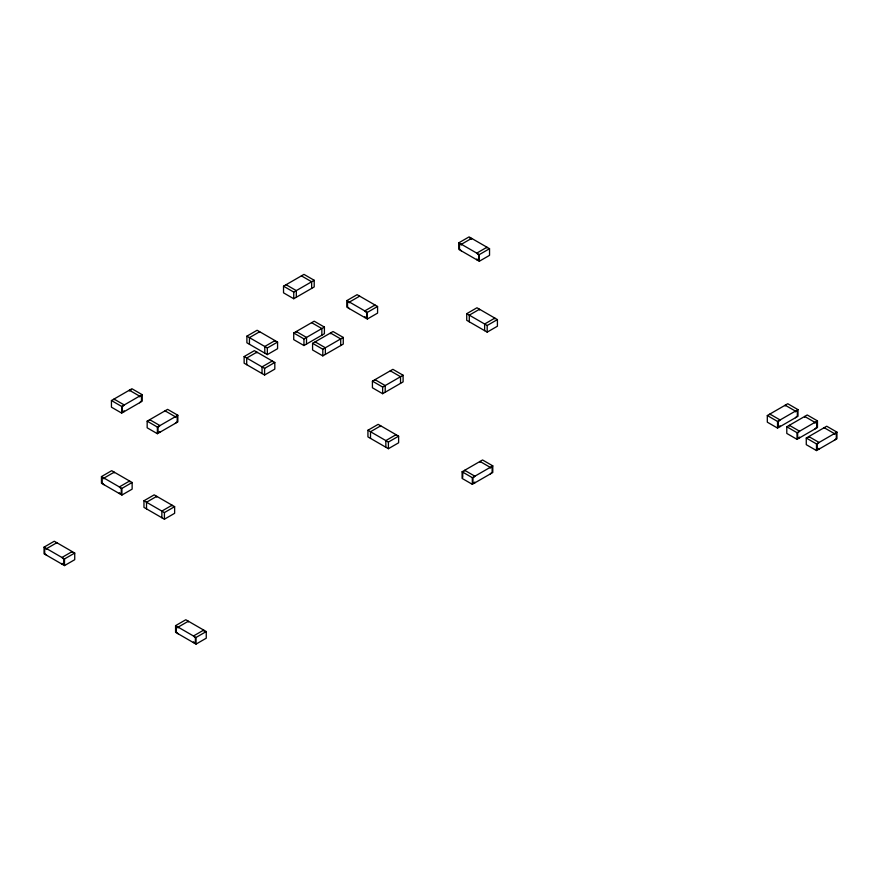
<?xml version="1.0" encoding="UTF-8"?>
<svg xmlns="http://www.w3.org/2000/svg" width="881" height="881" viewBox="0 0 881 881"><rect width="100%" height="100%" fill="white"/><g stroke="black" fill="none" stroke-linecap="round" stroke-linejoin="round"><path stroke-width="1.32" d="M283.528 286.193L303.978 274.387L314.209 280.29L314.209 286.931L293.747 298.736L283.528 292.833L283.528 286.193L293.747 292.096L314.209 280.29M111.447 400.536L131.897 388.73L142.116 394.633L142.116 401.273L121.666 413.09L111.447 407.187L111.447 400.536L121.666 406.449L142.116 394.633M131.258 389.843L129.342 390.944L129.342 390.206L139.561 396.109L139.561 396.846L141.478 395.745L141.478 400.91L139.561 402.749M246.889 336.157L257.12 330.254L277.57 342.059L277.57 348.7L267.339 354.603L246.889 342.797L246.889 336.157L267.339 347.962L277.57 342.059M244.136 356.563L254.367 350.66L274.817 362.465L274.817 369.106L264.597 375.009L244.136 363.203L244.136 356.563L264.597 368.368L274.817 362.465M346.894 300.575L357.113 294.672L377.575 306.478L377.575 313.118L367.344 319.021L346.894 307.216L346.894 300.575L367.344 312.381L377.575 306.478M293.725 332.996L314.176 321.191L324.406 327.093L324.406 333.734L303.956 345.539L293.725 339.637L293.725 332.996L303.956 338.899L324.406 327.093M359.668 296.148L349.449 302.051L349.449 302.789L347.532 301.687L347.532 306.852L349.449 308.691M147.16 421.162L167.61 409.357L177.841 415.259L177.841 421.9L157.38 433.705L147.16 427.803L147.16 421.162L157.38 427.065L177.841 415.259M458.858 242.793L469.077 236.89L489.539 248.695L489.539 255.347L479.308 261.25L458.858 249.444L458.858 242.793L479.308 254.609L489.539 248.695M312.579 343.337L333.029 331.531L343.26 337.434L343.26 344.075L322.809 355.88L312.579 349.977L312.579 343.337L322.809 349.239L343.26 337.434M101.458 476.588L111.689 470.685L132.139 482.502L132.139 489.142L121.908 495.045L101.458 483.24L101.458 476.588L121.908 488.404L132.139 482.502M44.05 547.145L54.281 541.231L74.731 553.048L74.731 559.688L64.5 565.591L44.05 553.786L44.05 547.145L64.5 558.95L74.731 553.048M466.732 313.68L476.962 307.766L497.413 319.583L497.413 326.223L487.182 332.126L466.732 320.321L466.732 313.68L487.182 325.485L497.413 319.583M143.966 500.76L154.186 494.858L174.636 506.663L174.636 513.304L164.417 519.217L143.966 507.401L143.966 500.76L164.417 512.566L174.636 506.663M372.421 381.143L392.871 369.337L403.102 375.24L403.102 381.88L382.64 393.697L372.421 387.783L372.421 381.143L382.64 387.045L403.102 375.24M367.939 430.247L378.169 424.345L398.619 436.161L398.619 442.802L388.4 448.704L367.939 436.899L367.939 430.247L388.4 442.064L398.619 436.161M175.572 625.653L185.803 619.75L206.253 631.556L206.253 638.207L196.023 644.11L175.572 632.305L175.572 625.653L196.023 637.47L206.253 631.556M462.107 471.776L482.557 459.97L492.787 465.873L492.787 472.513L472.326 484.319L462.107 478.416L462.107 471.776L472.326 477.678L492.787 465.873M203.698 630.08L193.468 635.994L195.384 637.833L195.384 642.998L193.468 641.897L193.468 642.634M767.307 415.535L787.757 403.729L797.988 409.632L797.988 416.273L777.538 428.078L767.307 422.175L767.307 415.535L777.538 421.437L797.988 409.632M786.788 426.778L807.238 414.973L817.469 420.876L817.469 427.527L797.019 439.333L786.788 433.43L786.788 426.778L797.019 432.692L817.469 420.876M806.269 438.033L826.719 426.228L836.95 432.13L836.95 438.771L816.5 450.576L806.269 444.674L806.269 438.033L816.5 443.936L836.95 432.13M469.727 238.002L471.643 239.103L471.643 238.366L461.413 244.268L461.413 245.006L459.497 243.905L459.497 249.07L461.413 250.92M301.423 275.863L311.643 281.766L311.643 288.406M286.083 284.717L296.313 290.62L296.313 297.26M311.621 322.666L321.851 328.569L321.851 335.209M203.698 630.818L205.614 631.93M834.395 440.247L836.311 438.397L836.311 433.232L834.395 434.344L834.395 433.606L824.164 427.703L824.164 428.441M819.055 449.101L819.055 448.363L817.139 449.475L817.139 444.299L819.055 442.46L808.824 436.558L808.824 437.295M816.5 443.936L816.5 450.576M814.914 429.003L816.83 427.153L816.83 421.988L814.914 423.089L814.914 422.351L804.683 416.449L804.683 417.187M799.574 437.857L799.574 437.119L797.657 438.22L797.657 433.056L799.574 431.216L789.343 425.303L789.343 426.041M797.019 432.692L797.019 439.333M795.433 417.748L797.349 415.909L797.349 410.744L795.433 411.845L795.433 411.108L785.202 405.205L785.202 405.943M780.092 426.602L780.092 425.864L778.176 426.977L778.176 421.812L780.092 419.962L769.862 414.059L769.862 414.797M777.538 421.437L777.538 428.078M494.858 318.845L494.858 318.107L484.627 324.01L484.627 330.65M490.221 473.989L492.138 472.139L492.138 466.974L490.221 468.086L490.221 467.348L480.002 461.446L480.002 462.184M487.182 325.485L487.182 332.126M486.984 247.957L486.984 247.22L476.753 253.133L478.669 254.972L478.669 260.137L476.753 259.036L476.753 259.774M479.517 309.991L479.517 309.242L469.287 315.156L469.287 321.796M479.308 254.609L479.308 261.25M474.881 482.843L474.881 482.105L472.965 483.217L472.965 478.042L474.881 476.203L464.661 470.3L464.661 471.038M472.326 477.678L472.326 484.319M462.745 472.139L462.745 477.304M400.536 383.356L400.536 376.716L390.316 370.813L390.316 371.551M396.065 435.423L396.065 434.685L385.845 440.588L385.845 447.229M388.4 442.064L388.4 448.704M385.206 392.21L385.206 385.57L374.976 379.667L374.976 380.405M382.64 387.045L382.64 393.697M380.724 426.558L380.724 425.82L370.505 431.734L370.505 438.375M375.009 305.74L375.009 305.002L364.789 310.905L366.705 312.755L366.705 317.92L364.789 316.808L364.789 317.545M367.344 312.381L367.344 319.021M340.705 345.55L340.705 338.91L330.474 333.007L330.474 333.745M325.364 354.404L325.364 347.764L315.134 341.861L315.134 342.599M322.809 349.239L322.809 355.88M306.511 344.064L306.511 337.423L296.28 331.52L296.28 332.258M303.956 338.899L303.956 345.539M293.747 292.096L293.747 298.736M275.015 341.321L275.015 340.584L264.785 346.486L264.785 353.127M272.262 361.728L272.262 360.99L262.042 366.892L262.042 373.533M267.339 347.962L267.339 354.603M264.597 368.368L264.597 375.009M259.675 332.467L259.675 331.73L249.444 337.632L249.444 344.273M256.922 352.874L256.922 352.136L246.702 358.038L246.702 364.679M196.023 637.47L196.023 644.11M188.358 621.964L188.358 621.226L178.127 627.129L178.127 627.867L176.211 626.765L176.211 631.93L178.127 633.78M175.275 423.376L177.202 421.525L177.202 416.361L175.275 417.473L175.275 416.735L165.055 410.832L165.055 411.57M172.081 505.925L172.081 505.187L161.862 511.09L161.862 517.742M164.417 512.566L164.417 519.217M159.946 432.23L159.946 431.492L158.018 432.604L158.018 427.428L159.946 425.589L149.715 419.686L149.715 420.424M157.38 427.065L157.38 433.705M156.741 497.071L156.741 496.333L146.521 502.236L146.521 508.877M129.584 481.764L129.584 481.026L119.353 486.929L121.27 488.768L121.27 493.933L119.353 492.831L119.353 493.569M124.221 411.614L124.221 410.876L122.305 411.978L122.305 406.813L124.221 404.963L114.001 399.06L114.001 399.798M121.908 488.404L121.908 495.045M121.666 406.449L121.666 413.09M114.244 472.899L114.244 472.161L104.013 478.064L104.013 478.801L102.097 477.7L102.097 482.865L104.013 484.715M72.176 552.31L72.176 551.572L61.945 557.475L63.861 559.314L63.861 564.479L61.945 563.377L61.945 564.115M64.5 558.95L64.5 565.591M56.836 543.445L56.836 542.707L46.605 548.621L46.605 549.359L44.689 548.246L44.689 553.411L46.605 555.261"/></g></svg>
